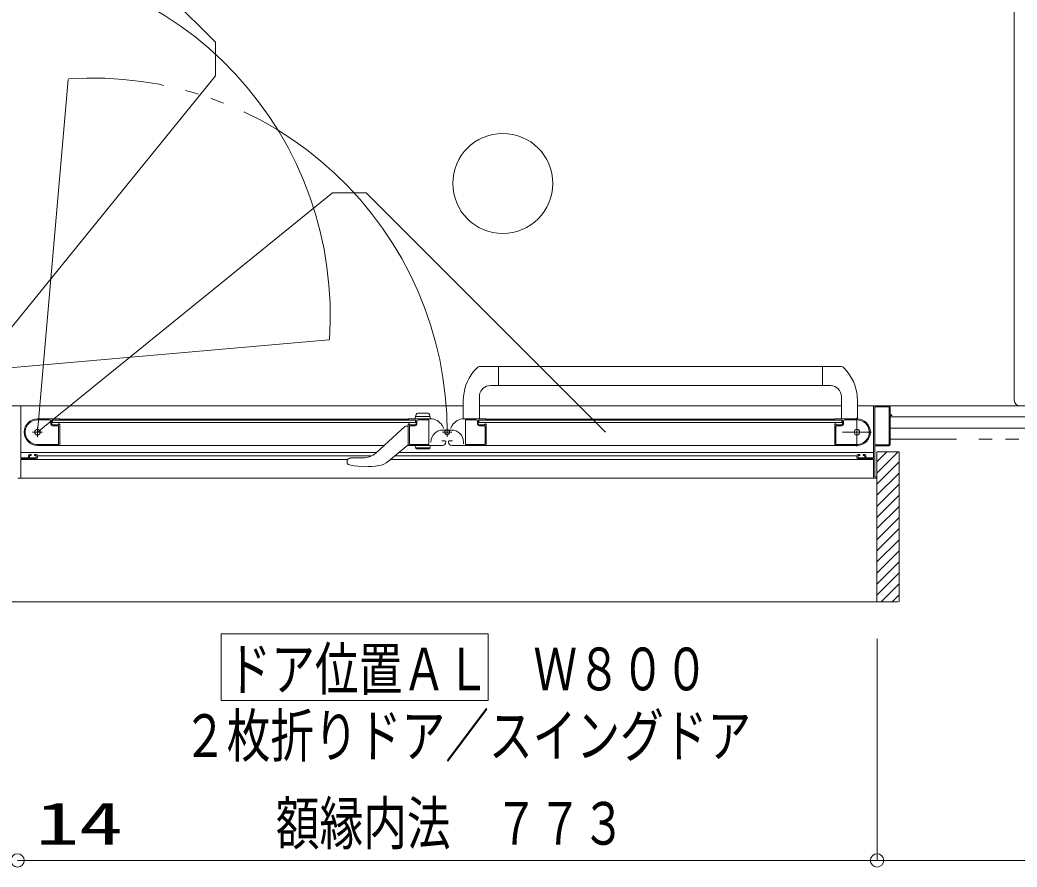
# Model space of a CAD drawing. Units: millimetres on the paper. Extents: x -305 to 305, y -152 to 152.
# Drawn here: x -136.65 to -91.81, y -5.67 to 32.43 of the extents above; entities that cross this region are included whole.
import ezdxf
from ezdxf.enums import TextEntityAlignment as Align

# ---------------------------------------------------------------- set-up
doc = ezdxf.new("R2010")
doc.units = ezdxf.units.MM
doc.linetypes.add('LONG_CHAIN', pattern=[21, 18, -1, 1, -1])
doc.linetypes.add('LONG_DOUBLE_CHAIN', pattern=[21.8, 18, -1, 0.6, -0.6, 0.6, -1])
doc.layers.add('0-0_0', color=7, linetype='Continuous', lineweight=9)
doc.layers.add('0-1_VIEW0001', color=7, linetype='Continuous', lineweight=9)
doc.styles.add('ＭＳ ゴシック', font='')
doc.styles.get('ＭＳ ゴシック').set_extended_font_data('MS Gothic')

# ---------------------------------------------------------------- blocks, each defined once
blk = doc.blocks.new('_ORIGIN')
at = {"layer": '0-0_0'}
blk.add_line((0, 0), (-1, 0), dxfattribs=at)
blk.add_circle((0, 0), 0.5, dxfattribs=at)

msp = doc.modelspace()

# ---------------------------------------------------------------- linework, layer by layer
at = {"layer": '0-0_0'}
for p, q in [((-98.104, 4.584), (-98.104, -5.375)), ((-98.104, 4.584), (-98.104, -5.375)), ((-136.754, -5.375), (-131.506, -5.375)), ((-136.154, -5.375), (-135.554, -5.375)), ((-98.704, -5.375), (-136.154, -5.375)), ((-53.034, -5.375), (-97.504, -5.375))]:
    msp.add_line(p, q, dxfattribs=at)
at = {"layer": '0-1_VIEW0001'}
for p, q in [((-91.934, 79.824), (-91.934, 15.323)), ((-116.246, 16.613), (-116.063, 16.811)), ((-100.56, 16.838), (-115.995, 16.838)), ((-115.133, 15.983), (-115.133, 16.838)), ((-100.56, 15.983), (-100.56, 16.838)), ((-100.56, 16.838), (-99.699, 16.838)), ((-99.446, 16.612), (-99.63, 16.811)), ((-115.133, 15.983), (-115.488, 15.983)), ((-100.56, 15.988), (-115.133, 15.988)), ((-100.56, 15.983), (-100.205, 15.983)), ((-116.709, 15.316), (-116.712, 14.498)), ((-115.984, 15.552), (-115.983, 14.498)), ((-99.705, 15.483), (-99.705, 14.488)), ((-98.984, 15.316), (-98.981, 14.498)), ((-138.434, 15.073), (-116.71, 15.073)), ((-116.71, 15.073), (-137.309, 15.073)), ((-136.609, 12.753), (-136.609, 15.048)), ((-99.709, 15.073), (-115.984, 15.073)), ((-97.557, 15.073), (-98.983, 15.073)), ((-98.259, 12.753), (-98.259, 15.048)), ((-98.209, 13.333), (-98.209, 15.013)), ((-98.194, 15.028), (-97.569, 15.028)), ((-97.559, 15.073), (-51.434, 15.073)), ((-97.554, 15.013), (-97.554, 13.333)), ((-97.509, 15.023), (-97.509, 14.688)), ((-134.874, 14.488), (-135.859, 14.488)), ((-135.329, 14.443), (-135.859, 14.443)), ((-135.254, 14.253), (-135.254, 14.368)), ((-135.209, 14.273), (-135.209, 14.398)), ((-118.859, 14.423), (-135.184, 14.423)), ((-135.184, 14.323), (-135.184, 14.423)), ((-134.881, 14.425), (-134.866, 14.434)), ((-119.184, 14.473), (-134.859, 14.473)), ((-134.859, 14.447), (-134.859, 14.473)), ((-119.184, 14.473), (-119.184, 14.447)), ((-119.177, 14.434), (-119.163, 14.425)), ((-119.169, 14.488), (-118.183, 14.488)), ((-118.885, 14.488), (-118.833, 14.683)), ((-118.859, 14.423), (-118.859, 14.323)), ((-118.858, 14.588), (-118.211, 14.588)), ((-118.834, 14.398), (-118.834, 14.273)), ((-118.794, 14.368), (-118.794, 14.253)), ((-118.309, 14.738), (-118.76, 14.738)), ((-118.269, 14.443), (-118.719, 14.443)), ((-118.254, 13.348), (-118.254, 14.428)), ((-118.185, 14.488), (-118.237, 14.683)), ((-115.699, 14.488), (-116.685, 14.488)), ((-116.614, 13.348), (-116.614, 14.428)), ((-116.599, 14.443), (-116.149, 14.443)), ((-116.074, 14.368), (-116.074, 14.253)), ((-116.034, 14.398), (-116.034, 14.273)), ((-116.009, 14.423), (-116.009, 14.323)), ((-116.009, 14.423), (-99.684, 14.423)), ((-115.691, 14.434), (-115.706, 14.425)), ((-115.684, 14.473), (-100.009, 14.473)), ((-115.684, 14.473), (-115.684, 14.447)), ((-100.009, 14.447), (-100.009, 14.473)), ((-99.988, 14.425), (-100.002, 14.434)), ((-99.994, 14.488), (-99.009, 14.488)), ((-99.684, 14.323), (-99.684, 14.423)), ((-99.659, 14.273), (-99.659, 14.398)), ((-99.614, 14.253), (-99.614, 14.368)), ((-99.539, 14.443), (-99.009, 14.443)), ((-97.509, 14.618), (-97.509, 13.323)), ((-97.509, 14.573), (-52.434, 14.573)), ((-97.494, 14.673), (-97.444, 14.673)), ((-97.444, 14.633), (-97.494, 14.633)), ((-97.434, 14.663), (-97.434, 14.643)), ((-118.859, 14.323), (-135.184, 14.323)), ((-134.919, 14.178), (-135.179, 14.178)), ((-134.934, 14.223), (-135.159, 14.223)), ((-134.909, 13.348), (-134.909, 14.168)), ((-134.888, 14.263), (-134.894, 14.263)), ((-134.866, 14.252), (-134.881, 14.261)), ((-134.859, 13.298), (-134.859, 14.24)), ((-119.346, 14.134), (-120.634, 12.956)), ((-119.184, 14.163), (-119.275, 14.163)), ((-119.184, 14.24), (-119.184, 13.298)), ((-119.163, 14.261), (-119.177, 14.252)), ((-119.149, 14.263), (-119.155, 14.263)), ((-119.134, 14.163), (-119.134, 13.348)), ((-118.869, 14.178), (-119.119, 14.178)), ((-118.884, 14.223), (-119.109, 14.223)), ((-117.588, 14.058), (-117.663, 14.188)), ((-117.244, 13.982), (-117.624, 13.982)), ((-117.28, 14.058), (-117.205, 14.188)), ((-116.009, 14.323), (-99.684, 14.323)), ((-115.999, 14.178), (-115.749, 14.178)), ((-115.984, 14.223), (-115.759, 14.223)), ((-115.734, 14.163), (-115.734, 13.348)), ((-115.719, 14.263), (-115.713, 14.263)), ((-115.706, 14.261), (-115.691, 14.252)), ((-115.684, 13.288), (-115.684, 14.24)), ((-100.009, 13.298), (-100.009, 14.24)), ((-100.002, 14.252), (-99.988, 14.261)), ((-99.98, 14.263), (-99.974, 14.263)), ((-99.959, 13.348), (-99.959, 14.168)), ((-99.949, 14.178), (-99.689, 14.178)), ((-99.934, 14.223), (-99.709, 14.223)), ((-97.509, 14.073), (-52.434, 14.073)), ((-52.434, 14.073), (-97.509, 14.073)), ((-117.519, 13.493), (-117.669, 13.493)), ((-117.494, 13.438), (-117.494, 13.468)), ((-117.374, 13.438), (-117.374, 13.468)), ((-117.349, 13.493), (-117.199, 13.493)), ((-135.933, 13.338), (-134.919, 13.338)), ((-135.859, 13.288), (-120.271, 13.288)), ((-120.08, 12.575), (-119.184, 13.313)), ((-119.214, 13.288), (-117.644, 13.288)), ((-119.124, 13.338), (-118.264, 13.338)), ((-118.885, 13.288), (-118.851, 13.164)), ((-118.858, 13.188), (-118.211, 13.188)), ((-118.252, 13.138), (-118.818, 13.138)), ((-115.653, 13.288), (-117.224, 13.288)), ((-116.704, 13.362), (-116.704, 13.442)), ((-115.744, 13.338), (-116.604, 13.338)), ((-99.009, 13.288), (-115.684, 13.288)), ((-98.935, 13.338), (-99.949, 13.338)), ((-98.209, 13.258), (-98.209, 11.888)), ((-97.569, 13.318), (-98.194, 13.318)), ((-97.559, 13.273), (-98.194, 13.273)), ((-136.609, 12.967), (-120.622, 12.967)), ((-136.609, 11.838), (-136.609, 12.673)), ((-136.609, 12.65), (-121.934, 12.65)), ((-136.274, 12.738), (-136.594, 12.738)), ((-136.594, 12.688), (-135.909, 12.688)), ((-136.259, 12.838), (-136.259, 12.753)), ((-136.214, 12.753), (-136.214, 12.823)), ((-136.154, 12.888), (-136.209, 12.888)), ((-136.199, 12.838), (-136.154, 12.838)), ((-135.929, 12.738), (-136.199, 12.738)), ((-136.139, 12.853), (-136.139, 12.873)), ((-135.989, 12.873), (-135.989, 12.853)), ((-135.909, 12.888), (-135.974, 12.888)), ((-135.974, 12.838), (-135.929, 12.838)), ((-135.914, 12.823), (-135.914, 12.753)), ((-135.859, 12.738), (-135.859, 12.838)), ((-135.859, 12.827), (-120.819, 12.827)), ((-121.934, 12.591), (-121.934, 12.509)), ((-121.899, 12.668), (-121.901, 12.666)), ((-121.218, 12.729), (-121.737, 12.729)), ((-119.989, 12.65), (-98.259, 12.65)), ((-119.774, 12.827), (-99.009, 12.827)), ((-119.604, 12.967), (-98.259, 12.967)), ((-99.009, 12.738), (-99.009, 12.838)), ((-98.959, 12.888), (-98.894, 12.888)), ((-98.274, 12.688), (-98.959, 12.688)), ((-98.954, 12.823), (-98.954, 12.753)), ((-98.894, 12.838), (-98.939, 12.838)), ((-98.939, 12.738), (-98.669, 12.738)), ((-98.879, 12.873), (-98.879, 12.853)), ((-98.729, 12.853), (-98.729, 12.873)), ((-98.714, 12.888), (-98.659, 12.888)), ((-98.669, 12.838), (-98.714, 12.838)), ((-98.654, 12.753), (-98.654, 12.823)), ((-98.609, 12.838), (-98.609, 12.753)), ((-98.594, 12.738), (-98.274, 12.738)), ((-98.259, 11.838), (-98.259, 12.673)), ((-98.109, 12.548), (-97.659, 12.998)), ((-98.109, 12.048), (-97.159, 12.998)), ((-98.109, 12.998), (-97.109, 12.998)), ((-98.109, 6.248), (-98.109, 12.998)), ((-97.109, 6.248), (-97.109, 12.998)), ((-121.921, 12.467), (-121.921, 12.467)), ((-121.921, 12.467), (-121.886, 12.439)), ((-121.771, 12.395), (-121.886, 12.439)), ((-98.109, 11.548), (-97.109, 12.548)), ((-136.744, 11.823), (-136.624, 11.823)), ((-136.609, 11.823), (-98.259, 11.823)), ((-98.124, 11.823), (-98.244, 11.823)), ((-98.194, 11.873), (-98.124, 11.873)), ((-98.109, 11.048), (-97.109, 12.048)), ((-98.109, 10.548), (-97.109, 11.548)), ((-98.109, 10.048), (-97.109, 11.048)), ((-98.109, 9.548), (-97.109, 10.548)), ((-98.109, 9.048), (-97.109, 10.048)), ((-98.109, 8.548), (-97.109, 9.548)), ((-98.109, 8.048), (-97.109, 9.048)), ((-98.109, 7.548), (-97.109, 8.548)), ((-98.109, 7.053), (-97.109, 8.053)), ((-98.109, 6.558), (-97.109, 7.558)), ((-97.924, 6.248), (-97.109, 7.063)), ((-97.429, 6.248), (-97.109, 6.568)), ((-97.16, 6.248), (-137.759, 6.248)), ((-127.598, 1.818), (-127.598, 4.818)), ((-127.598, 4.818), (-115.598, 4.818)), ((-115.598, 1.818), (-115.598, 4.818)), ((-127.598, 1.818), (-115.598, 1.818))]:
    msp.add_line(p, q, dxfattribs=at)
at = {"layer": '0-1_VIEW0001', "linetype": 'LONG_DOUBLE_CHAIN'}
for p, q in [((-138.619, 42.195), (-127.859, 31.434)), ((-127.859, 31.434), (-127.859, 29.908)), ((-138.619, 16.648), (-127.859, 29.908)), ((-134.471, 29.752), (-135.859, 13.888)), ((-135.859, 13.888), (-122.599, 24.648)), ((-121.073, 24.648), (-122.599, 24.648)), ((-110.312, 13.888), (-121.073, 24.648)), ((-122.755, 18.036), (-138.619, 16.648))]:
    msp.add_line(p, q, dxfattribs=at)
at = {"layer": '0-1_VIEW0001', "linetype": 'LONG_CHAIN'}
for p, q in [((-99.009, 14.538), (-99.009, 13.238)), ((-135.859, 13.658), (-135.859, 14.118)), ((-117.434, 13.676), (-117.434, 14.067)), ((-136.089, 13.888), (-135.629, 13.888)), ((-117.221, 13.888), (-117.646, 13.888)), ((-99.659, 13.888), (-98.359, 13.888))]:
    msp.add_line(p, q, dxfattribs=at)
at = {"layer": '0-1_VIEW0001', "linetype": 'LONG_DOUBLE_CHAIN'}
msp.add_lwpolyline([(-50.934, 81.573), (-50.934, 13.573), (-97.509, 13.573)], dxfattribs=at)
at = {"layer": '0-1_VIEW0001'}
for points in [[(-118.885, 13.288), (-118.185, 13.288), (-118.218, 13.164)], [(-121.898, 12.668), (-121.897, 12.669), (-121.896, 12.67), (-121.895, 12.67), (-121.894, 12.671), (-121.893, 12.672), (-121.892, 12.673), (-121.89, 12.675), (-121.889, 12.676), (-121.887, 12.677), (-121.886, 12.678), (-121.885, 12.679), (-121.883, 12.68), (-121.882, 12.681), (-121.88, 12.682), (-121.879, 12.683), (-121.877, 12.684), (-121.876, 12.685), (-121.874, 12.686), (-121.873, 12.687), (-121.87, 12.689), (-121.866, 12.691), (-121.863, 12.693), (-121.86, 12.695), (-121.857, 12.697), (-121.853, 12.699), (-121.849, 12.701), (-121.846, 12.703), (-121.842, 12.705), (-121.838, 12.707), (-121.834, 12.708), (-121.831, 12.71), (-121.827, 12.712), (-121.823, 12.713), (-121.819, 12.714), (-121.815, 12.716), (-121.811, 12.717), (-121.807, 12.719), (-121.803, 12.72), (-121.798, 12.721)], [(-121.798, 12.721), (-121.794, 12.722), (-121.79, 12.723), (-121.786, 12.724), (-121.782, 12.725), (-121.777, 12.726), (-121.773, 12.726), (-121.769, 12.727), (-121.764, 12.727), (-121.76, 12.728), (-121.755, 12.728), (-121.753, 12.729), (-121.751, 12.729), (-121.749, 12.729), (-121.747, 12.729), (-121.745, 12.729), (-121.743, 12.729), (-121.741, 12.729), (-121.738, 12.729), (-121.736, 12.729), (-121.734, 12.729)], [(-121.934, 12.509), (-121.934, 12.507), (-121.934, 12.505), (-121.933, 12.503), (-121.933, 12.5), (-121.933, 12.498), (-121.932, 12.496), (-121.932, 12.494), (-121.932, 12.491), (-121.931, 12.489), (-121.931, 12.487), (-121.93, 12.485), (-121.929, 12.483), (-121.929, 12.48), (-121.928, 12.478), (-121.927, 12.476), (-121.926, 12.474), (-121.925, 12.472), (-121.924, 12.47), (-121.922, 12.468), (-121.921, 12.467)]]:
    msp.add_lwpolyline(points, dxfattribs=at)
at = {"layer": '0-1_VIEW0001', "linetype": 'LONG_DOUBLE_CHAIN'}
msp.add_circle((-114.934, 25.073), 2.25, dxfattribs=at)
at = {"layer": '0-1_VIEW0001'}
for centre, radius in [((-135.859, 13.888), 0.125), ((-117.434, 13.888), 0.113), ((-99.009, 13.888), 0.125)]:
    msp.add_circle(centre, radius, dxfattribs=at)
at = {"layer": '0-1_VIEW0001', "linetype": 'LONG_DOUBLE_CHAIN'}
for centre, start, end in [((-138.619, 19.148), 356.0027, 90), ((-133.359, 13.888), 0, 93.9973)]:
    msp.add_arc(centre, 15.925, start, end, dxfattribs=at)
at = {"layer": '0-1_VIEW0001'}
for centre, radius, start, end in [((-114.639, 15.308), 2.07, 140.9419, 179.8), ((-115.994, 16.738), 0.1, 90, 133.4724), ((-99.699, 16.738), 0.1, 46.5276, 90), ((-101.054, 15.308), 2.07, 0.2, 39.0242), ((-115.488, 15.483), 0.5, 90, 172.0444), ((-100.205, 15.483), 0.5, 0, 90), ((-91.684, 15.323), 0.25, 180, 270), ((-136.634, 15.048), 0.025, 0, 90), ((-98.234, 15.048), 0.025, 90, 180), ((-98.194, 15.013), 0.015, 90, 180), ((-97.569, 15.013), 0.015, 0, 90), ((-97.559, 15.023), 0.05, 0, 90), ((-135.859, 13.888), 0.6, 90, 270), ((-135.859, 13.888), 0.555, 90, 262.2329), ((-135.329, 14.368), 0.075, 0, 90), ((-135.184, 14.398), 0.025, 90, 180), ((-134.888, 14.438), 0.015, 270, 300.9638), ((-134.874, 14.473), 0.015, 0, 90), ((-134.874, 14.447), 0.015, 300.9638, 0), ((-119.169, 14.473), 0.015, 90, 180), ((-119.169, 14.447), 0.015, 180, 239.0362), ((-119.155, 14.438), 0.015, 239.0362, 270), ((-118.859, 14.398), 0.025, 0, 90), ((-118.76, 14.663), 0.075, 90, 165), ((-118.719, 14.368), 0.075, 90, 180), ((-118.309, 14.663), 0.075, 15, 90), ((-118.269, 14.428), 0.015, 0, 90), ((-118.183, 13.888), 0.6, 30, 90), ((-116.685, 13.888), 0.6, 90, 150), ((-116.599, 14.428), 0.015, 90, 180), ((-116.149, 14.368), 0.075, 0, 90), ((-116.009, 14.398), 0.025, 90, 180), ((-115.713, 14.438), 0.015, 270, 300.9638), ((-115.699, 14.473), 0.015, 0, 90), ((-115.699, 14.447), 0.015, 300.9638, 0), ((-99.994, 14.473), 0.015, 90, 180), ((-99.994, 14.447), 0.015, 180, 239.0362), ((-99.98, 14.438), 0.015, 239.0362, 270), ((-99.684, 14.398), 0.025, 0, 90), ((-99.539, 14.368), 0.075, 90, 180), ((-99.009, 13.888), 0.6, 270, 90), ((-99.009, 13.888), 0.555, 277.7671, 90), ((-97.494, 14.688), 0.015, 180, 270), ((-97.494, 14.618), 0.015, 90, 180), ((-97.444, 14.663), 0.01, 0, 90), ((-97.444, 14.643), 0.01, 270, 0), ((-135.179, 14.253), 0.075, 180, 270), ((-135.159, 14.273), 0.05, 180, 270), ((-134.934, 14.248), 0.025, 270, 0), ((-134.919, 14.168), 0.01, 0, 90), ((-134.894, 14.248), 0.015, 90, 180), ((-134.888, 14.248), 0.015, 59.0362, 90), ((-134.874, 14.24), 0.015, 0, 59.0362), ((-119.275, 14.063), 0.1, 90, 132.4362), ((-119.169, 14.24), 0.015, 120.9638, 180), ((-119.155, 14.248), 0.015, 90, 120.9638), ((-119.149, 14.248), 0.015, 0, 90), ((-119.109, 14.248), 0.025, 180, 270), ((-119.119, 14.163), 0.015, 90, 180), ((-118.884, 14.273), 0.05, 270, 0), ((-118.869, 14.253), 0.075, 270, 0), ((-117.624, 13.442), 0.54, 90, 180), ((-117.244, 13.442), 0.54, 0, 90), ((-115.999, 14.253), 0.075, 180, 270), ((-115.984, 14.273), 0.05, 180, 270), ((-115.759, 14.248), 0.025, 270, 0), ((-115.749, 14.163), 0.015, 0, 90), ((-115.719, 14.248), 0.015, 90, 180), ((-115.713, 14.248), 0.015, 59.0362, 90), ((-115.699, 14.24), 0.015, 0, 59.0362), ((-99.994, 14.24), 0.015, 120.9638, 180), ((-99.98, 14.248), 0.015, 90, 120.9638), ((-99.974, 14.248), 0.015, 0, 90), ((-99.934, 14.248), 0.025, 180, 270), ((-99.949, 14.168), 0.01, 90, 180), ((-99.709, 14.273), 0.05, 270, 0), ((-99.689, 14.253), 0.075, 270, 0), ((-117.519, 13.468), 0.025, 0, 90), ((-117.349, 13.468), 0.025, 90, 180), ((-135.933, 13.348), 0.01, 262.2329, 270), ((-135.759, 13.303), 0.015, 270, 272.6935), ((-134.919, 13.348), 0.01, 270, 0), ((-134.869, 13.298), 0.01, 270, 0), ((-119.174, 13.298), 0.01, 180, 270), ((-119.124, 13.348), 0.01, 180, 270), ((-118.818, 13.173), 0.035, 195, 270), ((-118.264, 13.348), 0.01, 270, 0), ((-118.252, 13.173), 0.035, 270, 345), ((-117.644, 13.438), 0.15, 270, 0), ((-117.224, 13.438), 0.15, 180, 270), ((-116.604, 13.348), 0.01, 180, 270), ((-115.744, 13.348), 0.01, 270, 0), ((-115.694, 13.298), 0.01, 270, 0), ((-99.999, 13.298), 0.01, 180, 270), ((-99.949, 13.348), 0.01, 180, 270), ((-98.935, 13.348), 0.01, 270, 277.7671), ((-98.194, 13.333), 0.015, 180, 270), ((-98.194, 13.258), 0.015, 90, 180), ((-97.569, 13.333), 0.015, 270, 0), ((-97.559, 13.323), 0.05, 270, 0), ((-136.594, 12.753), 0.015, 180, 270), ((-136.594, 12.673), 0.015, 90, 180), ((-136.274, 12.753), 0.015, 270, 0), ((-136.209, 12.838), 0.05, 90, 180), ((-136.199, 12.823), 0.015, 90, 180), ((-136.199, 12.753), 0.015, 180, 270), ((-136.154, 12.873), 0.015, 0, 90), ((-136.154, 12.853), 0.015, 270, 0), ((-135.974, 12.873), 0.015, 90, 180), ((-135.974, 12.853), 0.015, 180, 270), ((-135.929, 12.823), 0.015, 0, 90), ((-135.929, 12.753), 0.015, 270, 0), ((-135.909, 12.838), 0.05, 0, 90), ((-135.909, 12.738), 0.05, 270, 0), ((-121.834, 12.591), 0.1, 131.8103, 180), ((-121.218, 13.594), 0.865, 270, 312.4362), ((-120.652, 13.269), 0.9, 279.2884, 309.5), ((-98.959, 12.838), 0.05, 90, 180), ((-98.959, 12.738), 0.05, 180, 270), ((-98.939, 12.823), 0.015, 90, 180), ((-98.939, 12.753), 0.015, 180, 270), ((-98.894, 12.873), 0.015, 0, 90), ((-98.894, 12.853), 0.015, 270, 0), ((-98.714, 12.873), 0.015, 90, 180), ((-98.714, 12.853), 0.015, 180, 270), ((-98.669, 12.823), 0.015, 0, 90), ((-98.669, 12.753), 0.015, 270, 0), ((-98.659, 12.838), 0.05, 0, 90), ((-98.594, 12.753), 0.015, 180, 270), ((-98.274, 12.753), 0.015, 270, 0), ((-98.274, 12.673), 0.015, 0, 90), ((-121.099, 16.003), 3.67, 259.4547, 279.2884), ((-136.624, 11.838), 0.015, 270, 0), ((-98.244, 11.838), 0.015, 180, 270), ((-98.194, 11.888), 0.015, 180, 270), ((-98.124, 11.858), 0.015, 0, 90), ((-98.124, 11.838), 0.015, 270, 0)]:
    msp.add_arc(centre, radius, start, end, dxfattribs=at)

# ---------------------------------------------------------------- block references
at = {"layer": '0-0_0', "xscale": 0.6, "yscale": 0.6, "rotation": 180}
for p in [(-136.754, -5.375), (-136.754, -5.375), (-98.104, -5.375)]:
    msp.add_blockref('_ORIGIN', p, dxfattribs=at)
at = {"layer": '0-0_0', "xscale": 0.6, "yscale": 0.6}
msp.add_blockref('_ORIGIN', (-98.104, -5.375), dxfattribs=at)

# ---------------------------------------------------------------- texts
at = {"layer": '0-0_0', "style": 'ＭＳ ゴシック'}
for s, width, p in [('額縁内法\u3000７７３', 0.75, (-125.14, -5.246)), ('14', 1.5, (-135.945, -5.246))]:
    msp.add_text(s, height=1.921, dxfattribs=dict(at, width=width)).set_placement(p, align=Align.BOTTOM_LEFT)
at = {"layer": '0-1_VIEW0001', "style": 'ＭＳ ゴシック', "width": 0.75}
for s, p in [('ドア位置ＡＬ\u3000Ｗ８００', (-127.313, 1.698)), ('２枚折りドア／スイングドア', (-129.313, -1.299))]:
    msp.add_text(s, height=1.921, dxfattribs=at).set_placement(p, align=Align.BOTTOM_LEFT)

doc.saveas('drawing.dxf')
